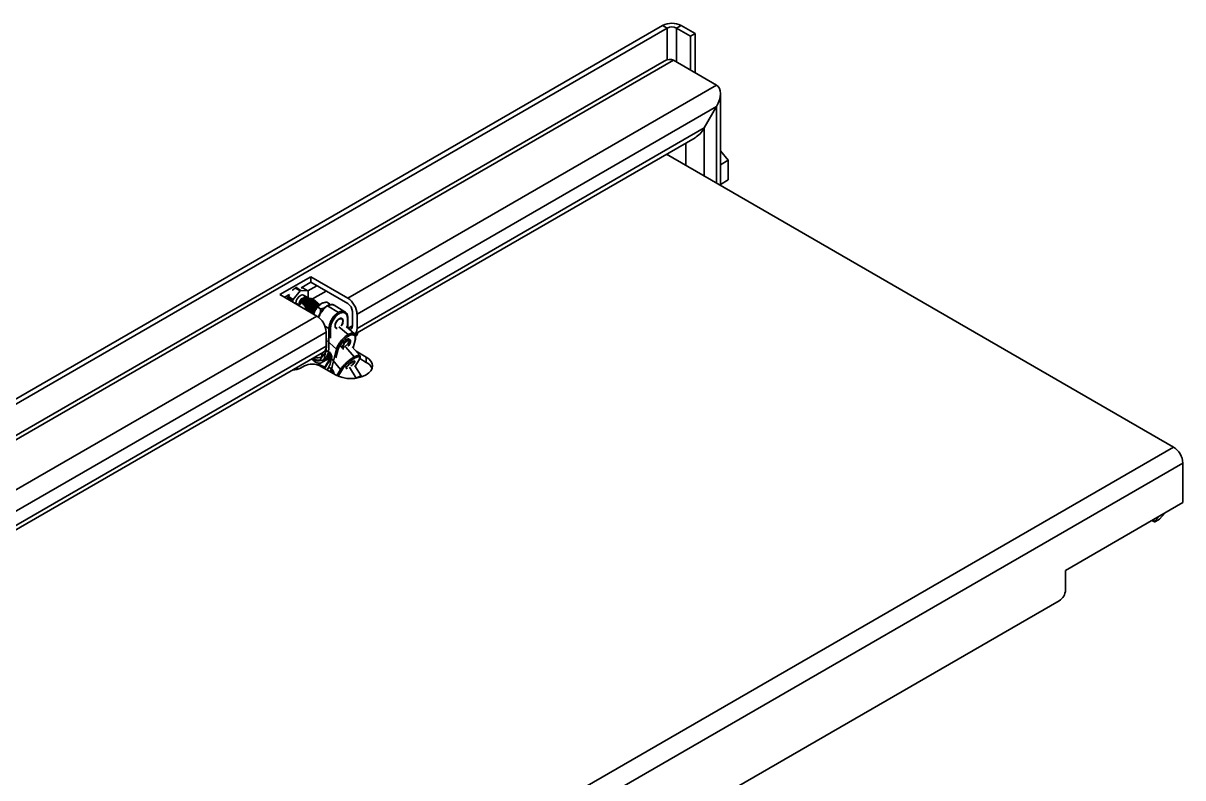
# Model space of a CAD drawing. Header units: millimetres. Extents: x 0 to 841, y 0 to 1189.
# Drawn here: x 484 to 554.9, y 429.6 to 475.7 of the extents above; entities that cross this region are included whole.
import ezdxf

# ---------------------------------------------------------------- set-up
doc = ezdxf.new("R2010")
doc.units = ezdxf.units.MM

msp = doc.modelspace()

# ---------------------------------------------------------------- linework, layer by layer
at = {"color": 7, "linetype": 'Continuous', "lineweight": 35}
for p, q in [((523.102, 475.545), (393.372, 400.653)), ((523.385, 475.382), (393.655, 400.49)), ((523.385, 475.382), (523.102, 475.545)), ((523.951, 475.382), (524.234, 475.545)), ((524.799, 474.892), (523.951, 475.382)), ((525.082, 475.055), (524.234, 475.545)), ((525.082, 475.055), (524.799, 474.892)), ((524.799, 472.824), (524.799, 474.892)), ((525.082, 472.66), (525.082, 475.055)), ((523.197, 473.366), (394.552, 399.101)), ((523.762, 473.422), (394.786, 398.966)), ((526.402, 471.898), (523.762, 473.422)), ((526.402, 471.898), (503.869, 458.89)), ((526.636, 465.776), (526.636, 471.38)), ((526.402, 470.592), (504.435, 457.91)), ((525.648, 469.286), (526.402, 470.592)), ((525.648, 469.286), (504.435, 457.039)), ((504.294, 456.688), (525.082, 468.688)), ((523.336, 467.681), (554.309, 449.8)), ((526.636, 467.885), (527.103, 467.312)), ((527.103, 467.312), (526.636, 467.042)), ((527.103, 467.312), (527.115, 466.111)), ((526.636, 466.576), (526.644, 465.839)), ((526.638, 466.427), (526.636, 466.486)), ((526.638, 466.373), (526.638, 466.427)), ((527.115, 466.111), (526.644, 465.839)), ((526.644, 465.839), (526.636, 465.838)), ((499.721, 459.108), (501.606, 460.196)), ((501.017, 459.53), (501.606, 459.87)), ((503.869, 458.89), (501.606, 460.196)), ((501.606, 459.87), (501.606, 460.196)), ((501.606, 459.87), (503.869, 458.564)), ((499.721, 459.108), (501.983, 457.802)), ((500.003, 458.945), (500.31, 459.121)), ((500.306, 459.119), (500.251, 458.983)), ((500.251, 458.983), (500.535, 458.815)), ((500.535, 458.815), (500.963, 459.34)), ((500.637, 459.48), (500.619, 459.468)), ((500.678, 459.509), (500.963, 459.34)), ((500.78, 459.55), (500.726, 459.536)), ((500.726, 459.536), (501.01, 459.368)), ((501.01, 459.368), (501.431, 459.332)), ((501.146, 459.5), (501.018, 459.53)), ((501.146, 459.5), (501.431, 459.332)), ((501.441, 459.329), (501.156, 459.498)), ((501.389, 458.952), (501.177, 459.078)), ((501.454, 459.298), (501.45, 458.916)), ((500.216, 458.941), (500.19, 458.837)), ((500.227, 458.923), (500.192, 458.836)), ((500.227, 458.923), (500.511, 458.754)), ((500.51, 458.652), (500.511, 458.754)), ((500.706, 458.588), (500.709, 458.537)), ((500.706, 458.588), (500.89, 458.479)), ((500.899, 458.428), (500.89, 458.479)), ((501.103, 458.753), (501.06, 458.788)), ((501.117, 458.755), (501.103, 458.753)), ((501.273, 458.903), (501.244, 458.888)), ((501.27, 458.214), (501.36, 458.303)), ((501.458, 458.911), (501.429, 458.928)), ((501.751, 458.831), (502.027, 458.592)), ((502.037, 458.589), (501.753, 458.835)), ((501.945, 458.367), (501.909, 458.411)), ((501.966, 458.377), (501.945, 458.367)), ((501.974, 458.591), (502.027, 458.592)), ((502.215, 458.238), (502.04, 458.342)), ((502.094, 458.462), (502.09, 458.46)), ((502.208, 458.513), (502.124, 458.461)), ((502.448, 458.301), (502.428, 458.304)), ((502.76, 458.553), (502.584, 458.657)), ((503.297, 458.025), (502.637, 458.416)), ((502.692, 458.46), (502.76, 458.553)), ((502.76, 458.553), (502.815, 458.493)), ((503.697, 458.064), (503.031, 458.459)), ((501.983, 457.802), (421.845, 411.539)), ((501.354, 458.204), (501.363, 458.16)), ((501.354, 458.204), (501.368, 458.195)), ((501.377, 458.152), (501.368, 458.195)), ((501.424, 458.162), (501.433, 458.119)), ((501.424, 458.162), (501.438, 458.153)), ((501.443, 458.113), (501.438, 458.153)), ((501.495, 458.12), (501.5, 458.081)), ((501.495, 458.12), (501.509, 458.111)), ((501.518, 458.07), (501.509, 458.111)), ((501.566, 458.078), (501.574, 458.038)), ((501.566, 458.078), (501.58, 458.069)), ((501.588, 458.03), (501.58, 458.069)), ((501.636, 458.036), (501.645, 457.997)), ((501.636, 458.036), (501.651, 458.027)), ((501.659, 457.989), (501.651, 458.027)), ((501.707, 457.994), (501.715, 457.957)), ((501.707, 457.994), (501.721, 457.986)), ((501.729, 457.948), (501.721, 457.986)), ((501.778, 457.952), (501.786, 457.916)), ((501.778, 457.952), (501.792, 457.944)), ((503.867, 457.067), (503.874, 457.674)), ((504.152, 458.074), (504.152, 457.203)), ((504.435, 457.039), (504.435, 457.91)), ((502.723, 457.049), (502.709, 455.825)), ((504.274, 456.714), (503.767, 457.154)), ((502.549, 456.822), (422.41, 410.559)), ((502.544, 456.339), (503.184, 455.783)), ((502.549, 455.951), (502.549, 456.822)), ((502.568, 455.909), (502.573, 456.377)), ((504.202, 455.867), (504.333, 456.393)), ((422.27, 409.336), (502.383, 455.585)), ((502.549, 455.951), (422.41, 409.688)), ((502.238, 455.501), (502.303, 455.485)), ((502.319, 455.547), (502.266, 455.337)), ((502.52, 455.574), (502.421, 455.175)), ((502.737, 455.401), (502.706, 455.437)), ((502.737, 455.401), (502.852, 455.458)), ((503.184, 455.783), (502.924, 454.738)), ((504.608, 455.389), (504.149, 455.929)), ((504.382, 455.654), (505, 455.298)), ((501.229, 454.753), (500.993, 454.617)), ((501.767, 455.229), (501.734, 455.097)), ((503.115, 454.209), (502.172, 454.753)), ((502.272, 454.958), (502.649, 455.175)), ((502.839, 455.298), (502.42, 454.61)), ((502.471, 455.109), (502.735, 455.262)), ((502.643, 455.188), (502.659, 455.196)), ((502.655, 455.153), (502.666, 455.136)), ((502.703, 455.211), (502.714, 455.194)), ((502.714, 455.194), (502.763, 455.234)), ((502.815, 455.259), (502.737, 455.401)), ((502.784, 455.209), (502.738, 455.264)), ((502.787, 454.857), (502.886, 455.257)), ((502.886, 455.367), (502.837, 455.295)), ((502.847, 455.234), (503.432, 454.544)), ((503.672, 454.687), (503.687, 454.731)), ((504.696, 454.154), (504.307, 454.767)), ((504.329, 454.732), (504.574, 455.135)), ((504.606, 455.199), (505, 454.971)), ((505, 454.971), (505, 455.298)), ((500.745, 454.527), (500.777, 454.658)), ((502.669, 454.586), (502.615, 454.498)), ((502.828, 454.375), (502.933, 454.516)), ((502.865, 454.374), (502.839, 454.415)), ((502.865, 454.374), (502.995, 454.405)), ((502.874, 454.348), (502.865, 454.374)), ((430.613, 378.392), (554.309, 449.8)), ((431.178, 377.412), (554.875, 448.821)), ((554.875, 448.821), (554.875, 446.404)), ((554.875, 446.404), (547.71, 442.267)), ((553.167, 445.27), (553.424, 445.566)), ((553.801, 445.784), (553.461, 445.391)), ((552.987, 445.314), (553.145, 445.223)), ((553.461, 445.391), (553.209, 445.246)), ((547.71, 442.267), (547.71, 441.07)), ((438.721, 377.716), (547.332, 440.417))]:
    msp.add_line(p, q, dxfattribs=at)
at = {"color": 8, "linetype": 'Continuous', "lineweight": 35}
for p, q in [((523.385, 475.382), (523.385, 473.449)), ((523.951, 473.313), (523.951, 475.382)), ((526.402, 465.911), (526.402, 470.592)), ((525.648, 466.346), (525.648, 469.286)), ((524.516, 466.999), (524.516, 468.362)), ((501.984, 459.652), (501.432, 459.334)), ((502.549, 459.325), (501.711, 458.842)), ((501.339, 458.799), (501.357, 458.784)), ((501.386, 458.826), (501.402, 458.812)), ((503.848, 457.084), (503.855, 457.647)), ((502.458, 457.206), (502.723, 457.049)), ((502.811, 456.445), (502.818, 457.049)), ((503.888, 456.664), (503.334, 457.144)), ((504.152, 457.203), (503.887, 457.05)), ((502.569, 456.402), (502.544, 456.339)), ((504.192, 455.879), (504.314, 456.37)), ((502.284, 455.294), (502.352, 455.566)), ((503.148, 455.255), (503.277, 455.771)), ((504.259, 455.3), (503.752, 455.896)), ((502.456, 454.59), (502.847, 455.234)), ((502.888, 455.288), (502.847, 455.234)), ((504.326, 454.737), (504.559, 455.121)), ((503.432, 454.544), (503.202, 454.165)), ((503.287, 454.137), (503.521, 454.522)), ((504.391, 454.007), (503.968, 454.671)), ((553.039, 445.344), (553.167, 445.27))]:
    msp.add_line(p, q, dxfattribs=at)
at = {"color": 7, "linetype": 'Continuous', "lineweight": 35, "flags": 128}
for points in [[(526.636, 466.433), (526.638, 466.373), (526.636, 466.315)], [(500.288, 459.109), (500.248, 459.026), (500.209, 458.92)], [(501.177, 459.078), (501.175, 459.079), (501.087, 459.095), (500.983, 459.059), (500.878, 458.975), (500.789, 458.856), (500.728, 458.72), (500.706, 458.588)], [(500.997, 458.584), (500.944, 458.525), (500.877, 458.44)], [(502.041, 458.565), (502.042, 458.571), (502.042, 458.576), (502.041, 458.581), (502.04, 458.585), (502.038, 458.588), (502.035, 458.59), (502.031, 458.591), (502.027, 458.592)], [(503.563, 457.479), (503.546, 457.568), (503.498, 457.624), (503.426, 457.638), (503.339, 457.607), (503.252, 457.538), (503.178, 457.439), (503.128, 457.327), (503.11, 457.217)], [(504.152, 457.203), (504.146, 457.142), (504.13, 457.09), (504.104, 457.049), (504.069, 457.02), (504.026, 457.004), (503.977, 457.002), (503.931, 457.011)], [(504.022, 456.201), (504.026, 456.276), (503.994, 456.319), (503.933, 456.325), (503.851, 456.292), (503.76, 456.225), (503.674, 456.135), (503.607, 456.034), (503.569, 455.94)], [(504.425, 456.631), (504.376, 456.681), (504.337, 456.712)], [(503.569, 455.94), (503.563, 455.899), (503.565, 455.865), (503.577, 455.839), (503.596, 455.821), (503.624, 455.813), (503.628, 455.813)], [(504.266, 454.952), (504.289, 455.008), (504.274, 455.035), (504.223, 455.03), (504.144, 454.993), (504.05, 454.93), (503.954, 454.851), (503.871, 454.767), (503.814, 454.691)], [(505, 455.298), (505.166, 455.181), (505.289, 455.048), (505.365, 454.903), (505.391, 454.753), (505.365, 454.603), (505.289, 454.459), (505.166, 454.326), (505, 454.209)], [(503.814, 454.691), (503.798, 454.66), (503.791, 454.635), (503.794, 454.618), (503.806, 454.608), (503.828, 454.606), (503.831, 454.607)]]:
    msp.add_lwpolyline(points, dxfattribs=at)
at = {"color": 7, "linetype": 'Continuous', "lineweight": 35}
for centre, radius, start, end in [((523.668, 474.453), 1.23, 62.60967, 117.39033), ((523.668, 474.836), 0.615, 62.60967, 117.39033), ((501.014, 459.306), 0.0616, 93.76348, 146.23114), ((501.426, 459.304), 0.0286, 349.78332, 79.66079), ((500.614, 458.748), 0.103, 139.85981, 176.61196), ((502.769, 457.683), 1.01, 128.92473, 166.71281), ((503.206, 457.855), 1.229, 2.60548, 57.39452), ((503.538, 458.046), 0.615, 2.60548, 57.39452), ((501.321, 456.766), 1.229, 2.60548, 57.39452), ((503.246, 457.193), 0.138, 169.83355, 255.92099), ((503.069, 457.508), 0.495, 321.3195, 356.59465), ((504.054, 456.991), 0.384, 304.05635, 7.25583), ((503.442, 456.385), 0.608, 314.71984, 342.34307), ((504.178, 456.819), 0.311, 304.23721, 355.40002), ((502.157, 455.908), 0.394, 305.01333, 6.29885), ((501.701, 453.843), 1.025, 62.60967, 117.39033), ((503.491, 455.487), 0.942, 308.1869, 325.40716), ((504.645, 454.274), 0.782, 23.81724, 62.96836), ((500.534, 455.494), 0.99, 268.73146, 297.63377), ((503.436, 455.826), 1.561, 248.53656, 255.58308), ((504.058, 456.029), 2.049, 242.60967, 297.39033), ((553.647, 448.765), 1.229, 2.60548, 57.39452), ((546.891, 441.107), 0.82, 302.60548, 357.39452)]:
    msp.add_arc(centre, radius, start, end, dxfattribs=at)
at = {"color": 8, "linetype": 'Continuous', "lineweight": 35}
msp.add_arc((503.249, 457.209), 1.88, 254.18494, 258.86184, dxfattribs=at)
at = {"color": 7, "linetype": 'Continuous', "lineweight": 35}
for centre, major_axis, ratio, start_param, end_param in [((523.197, 472.442), (0.566, 0.98), 0.577335, 0.000041, 0.785358), ((523.197, 472.442), (0.566, 0.98), 0.577335, 0.000041, 0.785358), ((525.836, 470.919), (0.566, 0.98), 0.577335, 4.71243, 6.283226), ((525.836, 470.919), (0.566, 0.98), 0.577335, 4.71243, 6.283226), ((525.082, 469.612), (0.566, 0.98), 0.577335, 3.92695, 4.71243), ((525.082, 469.612), (0.566, 0.98), 0.577335, 3.92695, 4.71243), ((553.293, 445.343), (0.15, 0.118), 0.166963, 2.422418, 3.993214)]:
    msp.add_ellipse(centre, major_axis=major_axis, ratio=ratio, start_param=start_param, end_param=end_param, dxfattribs=at)
for points, knots in [([(500.227, 458.923), (500.229, 458.927), (500.233, 458.935), (500.24, 458.951), (500.246, 458.967), (500.249, 458.978), (500.251, 458.983)], [0, 0, 0, 0, 0.267236, 0.513791, 0.747081, 1, 1, 1, 1]), ([(500.678, 459.509), (500.622, 459.475), (500.557, 459.436), (500.507, 459.381), (500.5, 459.373)], [0, 0, 0, 0, 0.859615, 1, 1, 1, 1]), ([(500.619, 459.468), (500.603, 459.459), (500.573, 459.442), (500.55, 459.419), (500.539, 459.408)], [0, 0, 0, 0, 0.5438768, 1, 1, 1, 1]), ([(500.678, 459.509), (500.684, 459.512), (500.694, 459.519), (500.709, 459.527), (500.72, 459.533), (500.724, 459.535), (500.726, 459.536)], [0, 0, 0, 0, 0.260453, 0.500046, 0.739597, 1, 1, 1, 1]), ([(500.89, 458.479), (500.893, 458.517), (500.899, 458.593), (500.948, 458.715), (501.016, 458.826), (501.073, 458.881), (501.101, 458.908)], [0, 0, 0, 0, 0.2590817, 0.5121105, 0.759084, 1, 1, 1, 1]), ([(501.189, 458.719), (501.182, 458.715), (501.121, 458.683), (501.032, 458.595), (500.945, 458.496), (500.915, 458.435), (500.909, 458.422)], [0, 0, 0, 0, 0.055283, 0.490985, 0.893435, 1, 1, 1, 1]), ([(501.101, 458.908), (501.075, 458.88), (501.022, 458.822), (500.96, 458.708), (500.917, 458.583), (500.914, 458.505), (500.912, 458.465)], [0, 0, 0, 0, 0.241, 0.488002, 0.741003, 1, 1, 1, 1]), ([(500.95, 458.525), (500.95, 458.527), (500.952, 458.556), (500.972, 458.619), (501.007, 458.708), (501.042, 458.761), (501.06, 458.788)], [0, 0, 0, 0, 0.021873, 0.347915, 0.673958, 1, 1, 1, 1]), ([(501.034, 458.618), (501.037, 458.627), (501.051, 458.675), (501.08, 458.718), (501.103, 458.753)], [0, 0, 0, 0, 0.19489, 1, 1, 1, 1]), ([(501.116, 458.755), (501.099, 458.728), (501.067, 458.68), (501.046, 458.626), (501.036, 458.601)], [0, 0, 0, 0, 0.550608, 1, 1, 1, 1]), ([(501.06, 458.788), (501.081, 458.815), (501.123, 458.868), (501.194, 458.926), (501.265, 458.962), (501.331, 458.973), (501.386, 458.96), (501.41, 458.933), (501.422, 458.92)], [0, 0, 0, 0, 0.171241, 0.341912, 0.512014, 0.681546, 0.850509, 1, 1, 1, 1]), ([(501.063, 458.617), (501.071, 458.638), (501.096, 458.705), (501.172, 458.805), (501.274, 458.895), (501.375, 458.933), (501.448, 458.929), (501.471, 458.896), (501.477, 458.887)], [0, 0, 0, 0, 0.091279, 0.298817, 0.506354, 0.713891, 0.921428, 1, 1, 1, 1]), ([(501.103, 458.753), (501.117, 458.772), (501.146, 458.809), (501.193, 458.853), (501.227, 458.879), (501.243, 458.887), (501.244, 458.887)], [0, 0, 0, 0, 0.3268659, 0.6536226, 0.9804493, 1, 1, 1, 1]), ([(501.514, 458.877), (501.514, 458.877), (501.496, 458.9), (501.43, 458.898), (501.331, 458.862), (501.228, 458.772), (501.145, 458.659), (501.116, 458.579), (501.104, 458.545)], [0, 0, 0, 0, 0.003516, 0.214751, 0.425986, 0.63722, 0.848455, 1, 1, 1, 1]), ([(501.442, 458.919), (501.442, 458.92), (501.427, 458.934), (501.385, 458.939), (501.321, 458.93), (501.25, 458.893), (501.179, 458.835), (501.137, 458.782), (501.116, 458.755)], [0, 0, 0, 0, 0.014175, 0.210056, 0.40658, 0.603744, 0.801551, 1, 1, 1, 1]), ([(501.116, 458.529), (501.128, 458.566), (501.158, 458.649), (501.242, 458.764), (501.344, 458.853), (501.446, 458.892), (501.526, 458.884), (501.553, 458.842), (501.564, 458.826)], [0, 0, 0, 0, 0.141321, 0.324776, 0.508231, 0.691686, 0.875142, 1, 1, 1, 1]), ([(501.154, 458.678), (501.173, 458.707), (501.215, 458.769), (501.276, 458.826), (501.311, 458.841), (501.318, 458.844)], [0, 0, 0, 0, 0.395798, 0.867381, 1, 1, 1, 1]), ([(501.585, 458.835), (501.585, 458.836), (501.567, 458.858), (501.501, 458.856), (501.402, 458.82), (501.298, 458.73), (501.21, 458.607), (501.177, 458.514), (501.161, 458.469)], [0, 0, 0, 0, 0.003341, 0.204033, 0.404726, 0.605418, 0.806111, 1, 1, 1, 1]), ([(501.173, 458.454), (501.173, 458.455), (501.179, 458.5), (501.228, 458.598), (501.311, 458.721), (501.416, 458.812), (501.515, 458.847), (501.581, 458.849), (501.599, 458.827), (501.599, 458.827)], [0, 0, 0, 0, 0.002348, 0.201216, 0.400085, 0.598953, 0.797821, 0.99669, 1, 1, 1, 1]), ([(501.186, 458.566), (501.187, 458.567), (501.199, 458.606), (501.248, 458.678), (501.318, 458.761), (501.366, 458.789), (501.386, 458.8)], [0, 0, 0, 0, 0.006776, 0.373291, 0.739525, 1, 1, 1, 1]), ([(501.656, 458.793), (501.656, 458.794), (501.637, 458.816), (501.572, 458.814), (501.473, 458.779), (501.368, 458.688), (501.283, 458.564), (501.234, 458.458), (501.228, 458.405), (501.227, 458.397)], [0, 0, 0, 0, 0.0032, 0.195459, 0.387718, 0.579976, 0.772235, 0.964494, 1, 1, 1, 1]), ([(501.24, 458.383), (501.241, 458.393), (501.247, 458.448), (501.297, 458.556), (501.382, 458.68), (501.487, 458.77), (501.586, 458.806), (501.652, 458.807), (501.67, 458.785), (501.67, 458.785)], [0, 0, 0, 0, 0.043066, 0.233818, 0.42457, 0.615321, 0.806073, 0.996825, 1, 1, 1, 1]), ([(501.241, 458.481), (501.255, 458.517), (501.285, 458.591), (501.358, 458.684), (501.415, 458.742), (501.443, 458.754), (501.444, 458.754)], [0, 0, 0, 0, 0.3141637, 0.6521743, 0.9906698, 1, 1, 1, 1]), ([(501.727, 458.751), (501.726, 458.752), (501.708, 458.774), (501.642, 458.772), (501.543, 458.737), (501.439, 458.646), (501.353, 458.522), (501.296, 458.389), (501.29, 458.311), (501.287, 458.277)], [0, 0, 0, 0, 0.00288, 0.175906, 0.348932, 0.521958, 0.694984, 0.86801, 1, 1, 1, 1]), ([(501.302, 458.404), (501.311, 458.433), (501.331, 458.502), (501.393, 458.6), (501.46, 458.678), (501.504, 458.702), (501.52, 458.711)], [0, 0, 0, 0, 0.2310364, 0.5317118, 0.8323915, 1, 1, 1, 1]), ([(501.307, 458.315), (501.309, 458.334), (501.315, 458.397), (501.367, 458.514), (501.453, 458.638), (501.557, 458.728), (501.657, 458.764), (501.722, 458.765), (501.74, 458.743), (501.741, 458.743)], [0, 0, 0, 0, 0.0774368, 0.2613372, 0.4452376, 0.6291381, 0.8130385, 0.9969389, 1, 1, 1, 1]), ([(501.349, 458.864), (501.344, 458.862), (501.335, 458.856), (501.325, 458.851), (501.32, 458.848)], [0, 0, 0, 0, 0.500013, 1, 1, 1, 1]), ([(501.339, 458.799), (501.345, 458.802), (501.356, 458.806), (501.371, 458.814), (501.382, 458.821), (501.385, 458.824), (501.386, 458.826)], [0, 0, 0, 0, 0.260453, 0.500046, 0.739597, 1, 1, 1, 1]), ([(501.797, 458.709), (501.797, 458.71), (501.779, 458.732), (501.713, 458.73), (501.614, 458.695), (501.51, 458.604), (501.423, 458.48), (501.363, 458.336), (501.357, 458.248), (501.354, 458.204)], [0, 0, 0, 0, 0.002767, 0.168972, 0.335178, 0.501383, 0.667589, 0.833794, 1, 1, 1, 1]), ([(501.357, 458.251), (501.356, 458.262), (501.352, 458.305), (501.378, 458.397), (501.43, 458.511), (501.504, 458.606), (501.565, 458.664), (501.596, 458.676), (501.6, 458.677)], [0, 0, 0, 0, 0.069266, 0.293693, 0.518483, 0.742871, 0.967688, 1, 1, 1, 1]), ([(501.368, 458.195), (501.371, 458.239), (501.377, 458.328), (501.437, 458.472), (501.524, 458.596), (501.628, 458.686), (501.727, 458.722), (501.793, 458.723), (501.811, 458.701), (501.811, 458.701)], [0, 0, 0, 0, 0.1662056, 0.3324111, 0.4986167, 0.6648223, 0.8310278, 0.9972334, 1, 1, 1, 1]), ([(501.416, 458.82), (501.411, 458.817), (501.404, 458.814), (501.398, 458.81), (501.397, 458.809)], [0, 0, 0, 0, 0.778281, 1, 1, 1, 1]), ([(501.868, 458.667), (501.868, 458.668), (501.85, 458.69), (501.784, 458.688), (501.685, 458.653), (501.58, 458.562), (501.494, 458.438), (501.434, 458.294), (501.427, 458.206), (501.424, 458.162)], [0, 0, 0, 0, 0.002767, 0.168972, 0.335178, 0.501383, 0.667589, 0.833794, 1, 1, 1, 1]), ([(501.426, 458.202), (501.427, 458.234), (501.431, 458.302), (501.473, 458.417), (501.538, 458.522), (501.608, 458.6), (501.653, 458.623), (501.669, 458.632)], [0, 0, 0, 0, 0.199765, 0.422008, 0.6447, 0.866968, 1, 1, 1, 1]), ([(501.438, 458.153), (501.442, 458.198), (501.448, 458.286), (501.508, 458.43), (501.594, 458.554), (501.699, 458.644), (501.798, 458.68), (501.864, 458.682), (501.882, 458.659), (501.882, 458.659)], [0, 0, 0, 0, 0.166206, 0.332411, 0.498617, 0.664822, 0.831028, 0.997233, 1, 1, 1, 1]), ([(501.474, 458.771), (501.469, 458.768), (501.46, 458.763), (501.45, 458.758), (501.445, 458.755)], [0, 0, 0, 0, 0.500005, 1, 1, 1, 1]), ([(501.939, 458.626), (501.938, 458.626), (501.92, 458.648), (501.855, 458.646), (501.755, 458.611), (501.651, 458.52), (501.564, 458.396), (501.504, 458.253), (501.498, 458.164), (501.495, 458.12)], [0, 0, 0, 0, 0.002767, 0.168972, 0.335178, 0.501383, 0.667589, 0.833794, 1, 1, 1, 1]), ([(501.499, 458.154), (501.498, 458.171), (501.494, 458.221), (501.521, 458.32), (501.575, 458.433), (501.649, 458.53), (501.704, 458.569), (501.731, 458.589)], [0, 0, 0, 0, 0.111552, 0.3361, 0.560538, 0.785032, 1, 1, 1, 1]), ([(501.509, 458.111), (501.512, 458.156), (501.518, 458.244), (501.579, 458.388), (501.665, 458.512), (501.769, 458.602), (501.869, 458.638), (501.934, 458.64), (501.953, 458.618), (501.953, 458.617)], [0, 0, 0, 0, 0.166206, 0.332411, 0.498617, 0.664822, 0.831028, 0.997233, 1, 1, 1, 1]), ([(501.548, 458.731), (501.544, 458.728), (501.534, 458.723), (501.525, 458.718), (501.52, 458.716)], [0, 0, 0, 0, 0.500029, 1, 1, 1, 1]), ([(501.751, 458.831), (501.708, 458.844), (501.624, 458.869), (501.558, 458.873), (501.525, 458.876)], [0, 0, 0, 0, 0.502234, 1, 1, 1, 1]), ([(502.009, 458.584), (502.009, 458.584), (501.991, 458.606), (501.925, 458.604), (501.826, 458.569), (501.722, 458.478), (501.635, 458.354), (501.575, 458.211), (501.569, 458.122), (501.566, 458.078)], [0, 0, 0, 0, 0.002767, 0.168972, 0.335178, 0.501383, 0.667589, 0.833794, 1, 1, 1, 1]), ([(501.569, 458.14), (501.571, 458.167), (501.575, 458.231), (501.618, 458.34), (501.684, 458.444), (501.75, 458.516), (501.789, 458.536), (501.8, 458.542)], [0, 0, 0, 0, 0.182208, 0.422222, 0.662627, 0.902688, 1, 1, 1, 1]), ([(501.58, 458.069), (501.583, 458.114), (501.589, 458.202), (501.649, 458.346), (501.736, 458.47), (501.84, 458.56), (501.939, 458.596), (502.005, 458.598), (502.023, 458.576), (502.024, 458.575)], [0, 0, 0, 0, 0.166206, 0.332411, 0.498617, 0.664822, 0.831028, 0.997233, 1, 1, 1, 1]), ([(501.631, 458.696), (501.626, 458.693), (501.616, 458.688), (501.606, 458.683), (501.601, 458.68)], [0, 0, 0, 0, 0.500015, 1, 1, 1, 1]), ([(502.08, 458.542), (502.08, 458.542), (502.062, 458.564), (501.996, 458.562), (501.897, 458.527), (501.792, 458.436), (501.706, 458.312), (501.646, 458.169), (501.639, 458.08), (501.636, 458.036)], [0, 0, 0, 0, 0.002767, 0.168972, 0.335178, 0.501383, 0.667589, 0.833794, 1, 1, 1, 1]), ([(501.64, 458.084), (501.639, 458.099), (501.637, 458.147), (501.666, 458.243), (501.721, 458.357), (501.797, 458.448), (501.855, 458.502), (501.882, 458.511), (501.882, 458.511)], [0, 0, 0, 0, 0.09556, 0.321195, 0.546888, 0.772462, 0.99821, 1, 1, 1, 1]), ([(501.651, 458.027), (501.654, 458.072), (501.66, 458.16), (501.72, 458.304), (501.807, 458.428), (501.911, 458.519), (502.01, 458.554), (502.076, 458.556), (502.094, 458.534), (502.094, 458.533)], [0, 0, 0, 0, 0.166206, 0.332411, 0.498617, 0.664822, 0.831028, 0.997233, 1, 1, 1, 1]), ([(501.699, 458.653), (501.695, 458.65), (501.685, 458.645), (501.675, 458.639), (501.67, 458.636)], [0, 0, 0, 0, 0.5000116, 1, 1, 1, 1]), ([(501.707, 458.035), (501.707, 458.035), (501.702, 458.067), (501.719, 458.147), (501.762, 458.262), (501.83, 458.366), (501.898, 458.438), (501.939, 458.458), (501.953, 458.465)], [0, 0, 0, 0, 0.001129, 0.224041, 0.446525, 0.669458, 0.891924, 1, 1, 1, 1]), ([(502.151, 458.5), (502.151, 458.5), (502.132, 458.522), (502.067, 458.52), (501.967, 458.485), (501.863, 458.395), (501.777, 458.27), (501.716, 458.127), (501.71, 458.038), (501.707, 457.994)], [0, 0, 0, 0, 0.0027666, 0.1689722, 0.3351777, 0.5013833, 0.6675889, 0.8337944, 1, 1, 1, 1]), ([(501.759, 458.605), (501.755, 458.602), (501.745, 458.597), (501.735, 458.592), (501.731, 458.589)], [0, 0, 0, 0, 0.500006, 1, 1, 1, 1]), ([(501.751, 458.831), (501.756, 458.83), (501.762, 458.827), (501.765, 458.824), (501.766, 458.824)], [0, 0, 0, 0, 0.772598, 1, 1, 1, 1]), ([(501.782, 457.997), (501.781, 458.015), (501.779, 458.067), (501.81, 458.167), (501.866, 458.28), (501.918, 458.338), (501.945, 458.367)], [0, 0, 0, 0, 0.146944, 0.431277, 0.715876, 1, 1, 1, 1]), ([(501.792, 457.944), (501.795, 457.988), (501.801, 458.076), (501.861, 458.22), (501.948, 458.343), (502.041, 458.428), (502.095, 458.445), (502.117, 458.451)], [0, 0, 0, 0, 0.214665, 0.42933, 0.643995, 0.85866, 1, 1, 1, 1]), ([(502.04, 458.342), (501.986, 458.282), (501.884, 458.169), (501.803, 458.008), (501.794, 457.921), (501.793, 457.911)], [0, 0, 0, 0, 0.508189, 0.944418, 1, 1, 1, 1]), ([(501.829, 458.562), (501.824, 458.559), (501.815, 458.554), (501.805, 458.549), (501.801, 458.546)], [0, 0, 0, 0, 0.50003, 1, 1, 1, 1]), ([(501.912, 458.527), (501.907, 458.525), (501.897, 458.519), (501.887, 458.514), (501.883, 458.511)], [0, 0, 0, 0, 0.500016, 1, 1, 1, 1]), ([(501.909, 458.411), (501.929, 458.428), (501.969, 458.463), (502.03, 458.496), (502.087, 458.51), (502.128, 458.51), (502.146, 458.499), (502.151, 458.497)], [0, 0, 0, 0, 0.231839, 0.463678, 0.695517, 0.927356, 1, 1, 1, 1]), ([(501.945, 458.367), (501.973, 458.393), (502.011, 458.427), (502.048, 458.436), (502.057, 458.439)], [0, 0, 0, 0, 0.728503, 1, 1, 1, 1]), ([(501.983, 458.486), (501.978, 458.483), (501.969, 458.477), (501.959, 458.472), (501.954, 458.469)], [0, 0, 0, 0, 0.500012, 1, 1, 1, 1]), ([(502.093, 458.461), (502.091, 458.46), (502.069, 458.455), (502.025, 458.429), (501.985, 458.394), (501.966, 458.377)], [0, 0, 0, 0, 0.061038, 0.530519, 1, 1, 1, 1]), ([(502.584, 458.657), (502.52, 458.643), (502.394, 458.617), (502.234, 458.545), (502.109, 458.453), (502.063, 458.379), (502.04, 458.342)], [0, 0, 0, 0, 0.2533, 0.501186, 0.748053, 1, 1, 1, 1]), ([(502.215, 458.238), (502.281, 458.25), (502.367, 458.266), (502.437, 458.298), (502.454, 458.306)], [0, 0, 0, 0, 0.754216, 1, 1, 1, 1]), ([(503.041, 458.449), (503.034, 458.454), (502.998, 458.484), (502.91, 458.502), (502.789, 458.498), (502.659, 458.455), (502.527, 458.376), (502.4, 458.267), (502.326, 458.175), (502.29, 458.129)], [0, 0, 0, 0, 0.036349, 0.191691, 0.346707, 0.507219, 0.672969, 0.840304, 1, 1, 1, 1]), ([(501.354, 458.249), (501.354, 458.244), (501.354, 458.233), (501.354, 458.222), (501.354, 458.216)], [0, 0, 0, 0, 0.499993, 1, 1, 1, 1]), ([(501.424, 458.203), (501.424, 458.197), (501.424, 458.186), (501.424, 458.174), (501.424, 458.169)], [0, 0, 0, 0, 0.499984, 1, 1, 1, 1]), ([(501.495, 458.153), (501.495, 458.147), (501.495, 458.135), (501.495, 458.123), (501.495, 458.117)], [0, 0, 0, 0, 0.499986, 1, 1, 1, 1]), ([(501.566, 458.14), (501.566, 458.135), (501.566, 458.124), (501.566, 458.113), (501.566, 458.108)], [0, 0, 0, 0, 0.499975, 1, 1, 1, 1]), ([(501.636, 458.083), (501.636, 458.077), (501.636, 458.066), (501.636, 458.055), (501.636, 458.049)], [0, 0, 0, 0, 0.499994, 1, 1, 1, 1]), ([(501.707, 458.035), (501.707, 458.029), (501.707, 458.018), (501.707, 458.007), (501.707, 458.001)], [0, 0, 0, 0, 0.499986, 1, 1, 1, 1]), ([(501.778, 457.996), (501.778, 457.99), (501.778, 457.979), (501.778, 457.968), (501.778, 457.962)], [0, 0, 0, 0, 0.499987, 1, 1, 1, 1]), ([(502.081, 457.724), (502.089, 457.735), (502.143, 457.801), (502.2, 457.982), (502.21, 458.149), (502.215, 458.238)], [0, 0, 0, 0, 0.080482, 0.50635, 1, 1, 1, 1]), ([(502.29, 458.129), (502.288, 458.127), (502.248, 458.08), (502.185, 457.969), (502.117, 457.831), (502.094, 457.747), (502.087, 457.719)], [0, 0, 0, 0, 0.017132, 0.409038, 0.801133, 1, 1, 1, 1]), ([(503.113, 457.811), (503.108, 457.809), (503.07, 457.795), (502.994, 457.721), (502.908, 457.6), (502.848, 457.456), (502.841, 457.367), (502.838, 457.323)], [0, 0, 0, 0, 0.03625, 0.277187, 0.518125, 0.759062, 1, 1, 1, 1]), ([(503.215, 457.039), (503.196, 457.04), (503.149, 457.044), (503.103, 457.104), (503.085, 457.202), (503.105, 457.324), (503.161, 457.449), (503.243, 457.561), (503.307, 457.606), (503.34, 457.629)], [0, 0, 0, 0, 0.10367, 0.253058, 0.402447, 0.551835, 0.701223, 0.850612, 1, 1, 1, 1]), ([(503.34, 457.629), (503.372, 457.643), (503.436, 457.672), (503.516, 457.654), (503.57, 457.593), (503.588, 457.493), (503.566, 457.373), (503.526, 457.27), (503.487, 457.222), (503.477, 457.209)], [0, 0, 0, 0, 0.156755, 0.313511, 0.470266, 0.627021, 0.783776, 0.940532, 1, 1, 1, 1]), ([(503.874, 457.674), (503.874, 457.701), (503.872, 457.779), (503.844, 457.894), (503.786, 458), (503.726, 458.04), (503.7, 458.057)], [0, 0, 0, 0, 0.1610942, 0.4680612, 0.7731068, 1, 1, 1, 1]), ([(502.573, 456.377), (502.572, 456.407), (502.571, 456.445), (502.553, 456.485), (502.549, 456.494)], [0, 0, 0, 0, 0.789946, 1, 1, 1, 1]), ([(503.507, 456.178), (503.545, 456.17), (503.623, 456.153), (503.69, 456.283), (503.782, 456.35), (503.863, 456.398), (503.93, 456.409), (503.971, 456.383), (503.982, 456.326), (503.959, 456.244), (503.907, 456.148), (503.829, 456.051), (503.738, 455.966), (503.642, 455.903), (503.554, 455.872), (503.485, 455.877), (503.443, 455.916), (503.433, 455.987), (503.454, 456.081), (503.506, 456.183), (503.558, 456.261), (503.592, 456.295), (503.597, 456.3)], [0, 0, 0, 0, 0.051106, 0.103313, 0.155494, 0.207688, 0.259881, 0.312061, 0.364268, 0.416434, 0.468653, 0.520806, 0.573035, 0.625178, 0.677414, 0.72955, 0.781791, 0.833922, 0.886166, 0.938296, 0.990539, 1, 1, 1, 1]), ([(503.626, 455.796), (503.609, 455.796), (503.569, 455.795), (503.54, 455.843), (503.544, 455.925), (503.587, 456.031), (503.661, 456.141), (503.756, 456.244), (503.822, 456.288), (503.855, 456.31)], [0, 0, 0, 0, 0.103197, 0.252664, 0.402131, 0.551599, 0.701066, 0.850533, 1, 1, 1, 1]), ([(503.855, 456.31), (503.886, 456.325), (503.949, 456.355), (504.017, 456.347), (504.051, 456.299), (504.047, 456.215), (504.004, 456.111), (503.947, 456.02), (503.903, 455.976), (503.891, 455.963)], [0, 0, 0, 0, 0.1567553, 0.3135106, 0.4702658, 0.6270211, 0.7837764, 0.9405317, 1, 1, 1, 1]), ([(504.333, 456.393), (504.338, 456.416), (504.353, 456.485), (504.351, 456.579), (504.322, 456.668), (504.283, 456.702), (504.267, 456.716)], [0, 0, 0, 0, 0.174264, 0.515552, 0.798063, 1, 1, 1, 1]), ([(504.332, 456.393), (504.331, 456.39), (504.329, 456.38), (504.32, 456.374), (504.314, 456.37)], [0, 0, 0, 0, 0.374924, 1, 1, 1, 1]), ([(502.313, 455.333), (502.344, 455.354), (502.416, 455.405), (502.495, 455.533), (502.555, 455.703), (502.563, 455.84), (502.568, 455.909)], [0, 0, 0, 0, 0.197828, 0.465219, 0.732609, 1, 1, 1, 1]), ([(502.416, 455.088), (502.431, 455.093), (502.505, 455.116), (502.609, 455.211), (502.716, 455.373), (502.772, 455.512), (502.78, 455.601), (502.781, 455.609)], [0, 0, 0, 0, 0.076599, 0.374165, 0.67173, 0.969296, 1, 1, 1, 1]), ([(501.861, 455.283), (501.899, 455.272), (501.997, 455.244), (502.139, 455.255), (502.246, 455.279), (502.288, 455.313), (502.291, 455.315)], [0, 0, 0, 0, 0.235334, 0.604994, 0.974654, 1, 1, 1, 1]), ([(502.02, 454.945), (502.08, 454.897), (502.201, 454.801), (502.355, 454.718), (502.441, 454.695), (502.468, 454.688)], [0, 0, 0, 0, 0.40764, 0.81528, 1, 1, 1, 1]), ([(502.57, 454.523), (502.59, 454.536), (502.653, 454.576), (502.73, 454.686), (502.768, 454.8), (502.787, 454.857)], [0, 0, 0, 0, 0.1919455, 0.5959727, 1, 1, 1, 1]), ([(502.662, 455.19), (502.662, 455.188), (502.659, 455.177), (502.657, 455.166), (502.655, 455.156)], [0, 0, 0, 0, 0.178573, 1, 1, 1, 1]), ([(502.703, 455.211), (502.683, 455.192), (502.652, 455.164), (502.659, 455.159), (502.662, 455.157)], [0, 0, 0, 0, 0.636488, 1, 1, 1, 1]), ([(502.674, 455.136), (502.669, 455.138), (502.659, 455.143), (502.695, 455.176), (502.714, 455.194)], [0, 0, 0, 0, 0.455426, 1, 1, 1, 1]), ([(502.67, 455.134), (502.679, 455.132), (502.693, 455.129), (502.707, 455.126), (502.712, 455.125)], [0, 0, 0, 0, 0.660044, 1, 1, 1, 1]), ([(502.828, 455.309), (502.814, 455.299), (502.762, 455.261), (502.728, 455.232), (502.703, 455.211)], [0, 0, 0, 0, 0.254584, 1, 1, 1, 1]), ([(502.721, 455.129), (502.719, 455.119), (502.716, 455.107), (502.714, 455.094), (502.713, 455.091)], [0, 0, 0, 0, 0.7412044, 1, 1, 1, 1]), ([(502.726, 455.131), (502.725, 455.134), (502.724, 455.141), (502.749, 455.164), (502.766, 455.179)], [0, 0, 0, 0, 0.342364, 1, 1, 1, 1]), ([(502.852, 455.31), (502.846, 455.306), (502.839, 455.302), (502.837, 455.295), (502.837, 455.295)], [0, 0, 0, 0, 0.974118, 1, 1, 1, 1]), ([(503.808, 454.592), (503.8, 454.591), (503.773, 454.586), (503.765, 454.616), (503.788, 454.676), (503.852, 454.761), (503.944, 454.853), (504.052, 454.944), (504.119, 454.986), (504.153, 455.008)], [0, 0, 0, 0, 0.0594683, 0.2162236, 0.3729789, 0.5297342, 0.6864894, 0.8432447, 1, 1, 1, 1]), ([(504.153, 455.008), (504.183, 455.023), (504.244, 455.055), (504.3, 455.059), (504.317, 455.029), (504.292, 454.967), (504.228, 454.883), (504.156, 454.807), (504.107, 454.768), (504.094, 454.757)], [0, 0, 0, 0, 0.156755, 0.313511, 0.470266, 0.627021, 0.783776, 0.940532, 1, 1, 1, 1]), ([(504.574, 455.136), (504.574, 455.135), (504.571, 455.129), (504.565, 455.125), (504.559, 455.121)], [0, 0, 0, 0, 0.025882, 1, 1, 1, 1]), ([(504.574, 455.135), (504.584, 455.153), (504.615, 455.207), (504.637, 455.273), (504.639, 455.344), (504.614, 455.374), (504.605, 455.385)], [0, 0, 0, 0, 0.190163, 0.576955, 0.837091, 1, 1, 1, 1]), ([(503.024, 454.262), (503.024, 454.262), (503.031, 454.285), (503.018, 454.351), (502.985, 454.448), (502.944, 454.504), (502.923, 454.532)], [0, 0, 0, 0, 0.00074, 0.333827, 0.666913, 1, 1, 1, 1]), ([(503.02, 454.307), (503.012, 454.302), (502.999, 454.293), (502.99, 454.286), (502.986, 454.283)], [0, 0, 0, 0, 0.636661, 1, 1, 1, 1]), ([(504.702, 454.092), (504.703, 454.094), (504.707, 454.101), (504.708, 454.124), (504.703, 454.147), (504.695, 454.155), (504.694, 454.157)], [0, 0, 0, 0, 0.150968, 0.545257, 0.929546, 1, 1, 1, 1])]:
    msp.add_open_spline(points, degree=3, knots=knots, dxfattribs=at)
for points in [[(501.721, 457.986), (501.723, 458.022), (501.727, 458.094), (501.768, 458.212), (501.829, 458.324), (501.883, 458.382), (501.909, 458.411)], [(501.966, 458.377), (501.939, 458.348), (501.886, 458.29), (501.825, 458.178), (501.784, 458.061), (501.78, 457.988), (501.778, 457.952)], [(502.723, 457.049), (502.733, 457.139), (502.752, 457.319), (502.885, 457.609), (503.074, 457.867), (503.223, 457.972), (503.297, 458.025)], [(502.818, 457.049), (502.826, 457.131), (502.844, 457.296), (502.966, 457.563), (503.139, 457.794), (503.343, 457.958), (503.547, 458.029), (503.717, 457.996), (503.834, 457.867), (503.848, 457.721), (503.855, 457.647)], [(502.723, 457.049), (502.73, 457.046), (502.744, 457.04), (502.771, 457.037), (502.797, 457.039), (502.811, 457.045), (502.818, 457.049)], [(503.184, 455.783), (503.211, 455.861), (503.264, 456.016), (503.44, 456.274), (503.659, 456.51), (503.811, 456.613), (503.888, 456.664)], [(503.277, 455.771), (503.301, 455.842), (503.35, 455.984), (503.512, 456.222), (503.711, 456.434), (503.925, 456.591), (504.119, 456.669), (504.262, 456.655), (504.34, 456.555), (504.323, 456.432), (504.314, 456.37)], [(502.749, 455.6), (502.725, 455.618), (502.675, 455.654), (502.604, 455.664), (502.547, 455.64), (502.529, 455.596), (502.52, 455.574)], [(502.886, 455.257), (502.889, 455.284), (502.896, 455.337), (502.869, 455.435), (502.819, 455.53), (502.773, 455.577), (502.749, 455.6)], [(503.184, 455.783), (503.191, 455.779), (503.204, 455.769), (503.23, 455.762), (503.256, 455.762), (503.27, 455.768), (503.277, 455.771)], [(502.421, 455.175), (502.395, 455.109), (502.342, 454.978), (502.169, 454.905), (501.956, 454.935), (501.808, 455.043), (501.734, 455.097)], [(501.769, 455.235), (501.824, 455.195), (501.935, 455.114), (502.095, 455.092), (502.225, 455.146), (502.264, 455.245), (502.284, 455.294)], [(503.432, 454.544), (503.475, 454.605), (503.56, 454.728), (503.777, 454.945), (504.025, 455.152), (504.181, 455.251), (504.259, 455.3)], [(503.521, 454.522), (503.561, 454.578), (503.639, 454.69), (503.838, 454.89), (504.063, 455.077), (504.285, 455.225), (504.47, 455.312), (504.589, 455.324), (504.629, 455.262), (504.582, 455.168), (504.559, 455.121)], [(502.923, 454.532), (502.9, 454.556), (502.853, 454.603), (502.778, 454.635), (502.71, 454.633), (502.682, 454.602), (502.669, 454.586)], [(503.432, 454.544), (503.439, 454.538), (503.451, 454.526), (503.476, 454.516), (503.501, 454.514), (503.515, 454.519), (503.521, 454.522)]]:
    msp.add_open_spline(points, degree=3, dxfattribs=at)
at = {"color": 8, "linetype": 'Continuous', "lineweight": 35}
for points, knots in [([(502.637, 458.416), (502.562, 458.363), (502.413, 458.258), (502.23, 458.001), (502.124, 457.801), (502.108, 457.707), (502.108, 457.703)], [0, 0, 0, 0, 0.329076, 0.658152, 0.987229, 1, 1, 1, 1]), ([(502.637, 458.416), (502.709, 458.447), (502.854, 458.508), (502.995, 458.503), (503.036, 458.455), (503.037, 458.454)], [0, 0, 0, 0, 0.495873, 0.9917459, 1, 1, 1, 1]), ([(503.297, 458.025), (503.369, 458.055), (503.514, 458.117), (503.657, 458.11), (503.698, 458.061), (503.7, 458.059)], [0, 0, 0, 0, 0.488027, 0.976054, 1, 1, 1, 1]), ([(503.874, 457.674), (503.873, 457.669), (503.871, 457.659), (503.86, 457.651), (503.855, 457.647)], [0, 0, 0, 0, 0.495635, 1, 1, 1, 1]), ([(503.888, 456.664), (503.958, 456.697), (504.099, 456.763), (504.23, 456.764), (504.259, 456.718), (504.264, 456.71)], [0, 0, 0, 0, 0.452647, 0.905294, 1, 1, 1, 1]), ([(502.709, 455.825), (502.704, 455.746), (502.694, 455.588), (502.627, 455.392), (502.524, 455.235), (502.386, 455.126), (502.219, 455.068), (502.028, 455.067), (501.868, 455.098), (501.773, 455.146), (501.748, 455.159)], [0, 0, 0, 0, 0.136073, 0.272145, 0.408218, 0.544291, 0.680363, 0.816436, 0.952509, 1, 1, 1, 1]), ([(502.267, 455.337), (502.267, 455.334), (502.263, 455.326), (502.268, 455.31), (502.279, 455.299), (502.284, 455.294)], [0, 0, 0, 0, 0.166735, 0.583367, 1, 1, 1, 1]), ([(502.924, 454.738), (502.903, 454.671), (502.864, 454.545), (502.789, 454.458), (502.754, 454.417)], [0, 0, 0, 0, 0.52801, 1, 1, 1, 1]), ([(502.837, 455.295), (502.834, 455.289), (502.829, 455.277), (502.833, 455.254), (502.842, 455.24), (502.847, 455.234)], [0, 0, 0, 0, 0.327376, 0.663688, 1, 1, 1, 1]), ([(504.259, 455.3), (504.328, 455.335), (504.466, 455.406), (504.581, 455.425), (504.594, 455.389), (504.597, 455.379)], [0, 0, 0, 0, 0.420068, 0.840136, 1, 1, 1, 1]), ([(504.391, 454.007), (504.458, 454.044), (504.593, 454.12), (504.69, 454.164), (504.685, 454.15), (504.684, 454.146)], [0, 0, 0, 0, 0.413134, 0.826267, 1, 1, 1, 1])]:
    msp.add_open_spline(points, degree=3, knots=knots, dxfattribs=at)

doc.saveas('drawing.dxf')
